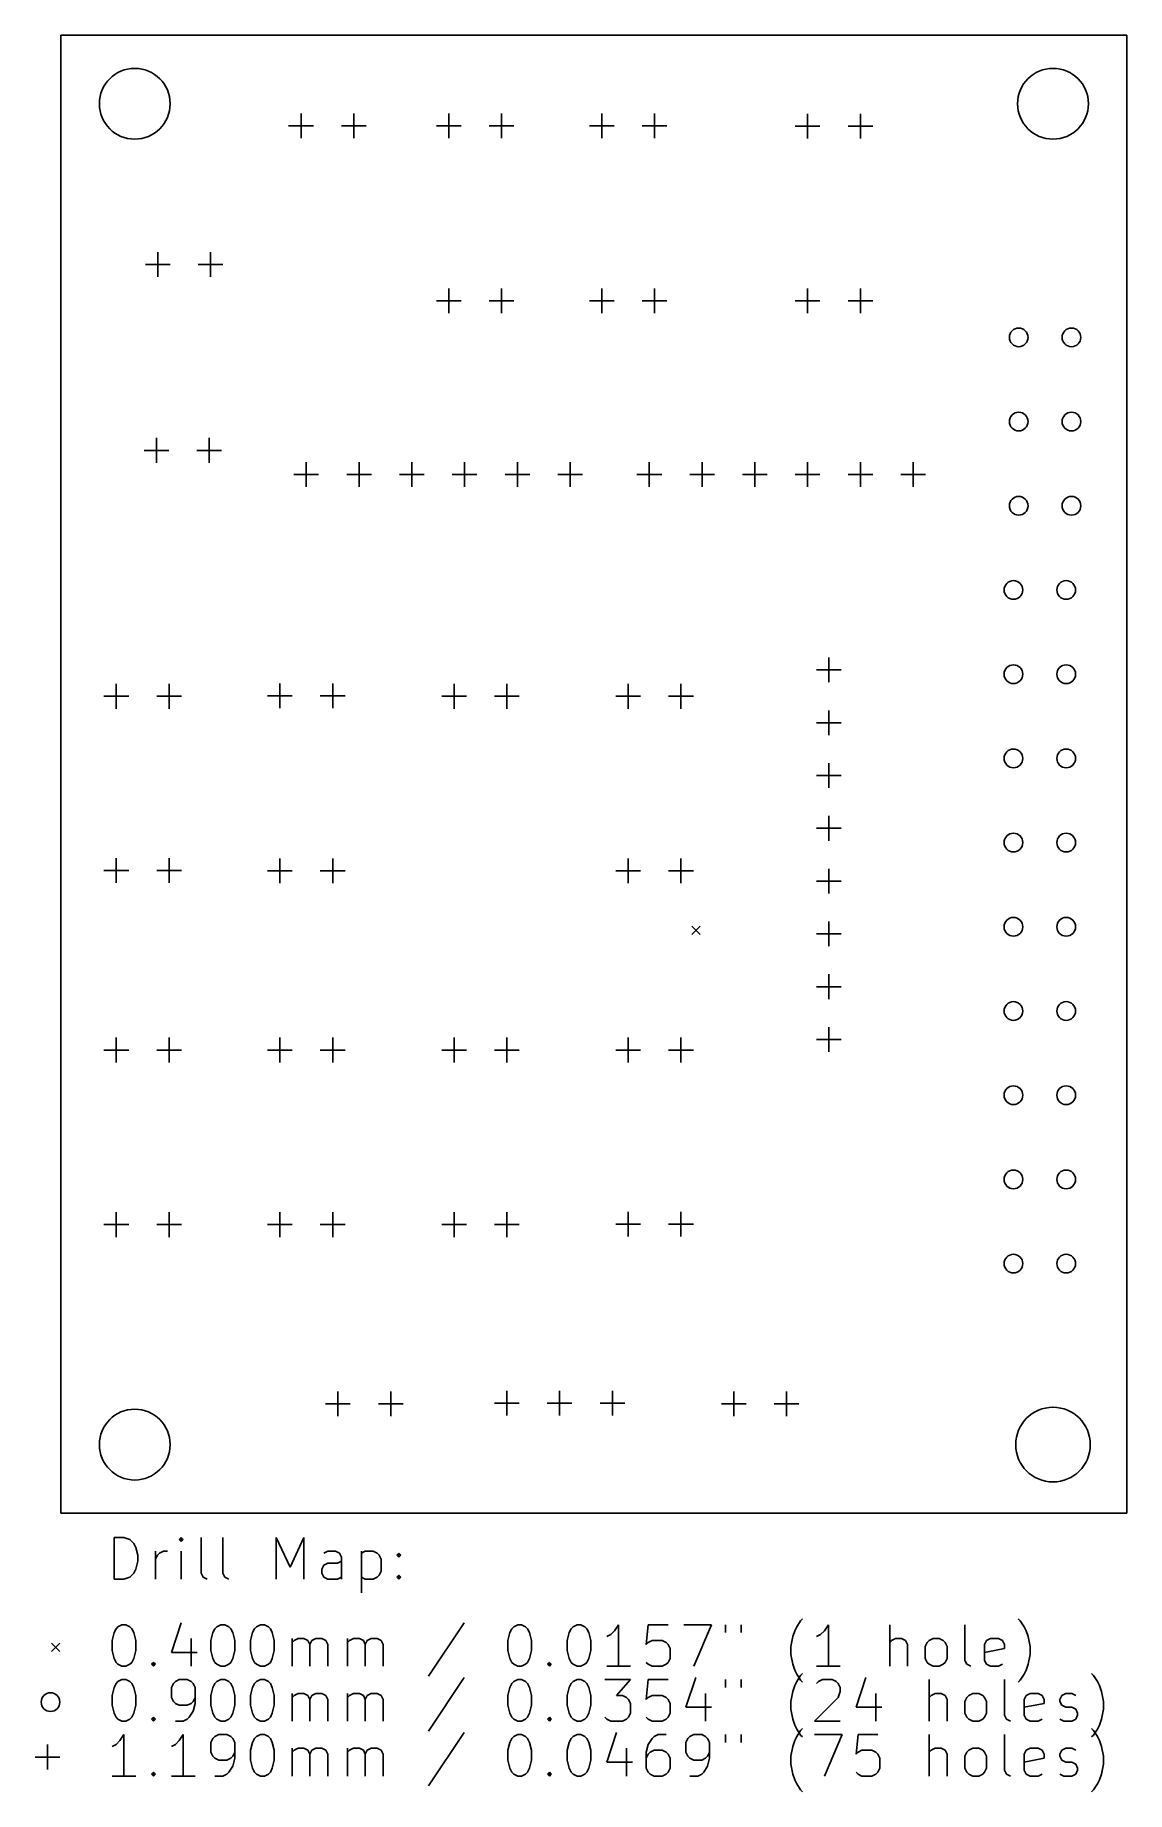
# Model space of a CAD drawing. Extents: x 104.5 to 157.1, y -128.7 to -44.1.
import ezdxf

# ---------------------------------------------------------------- set-up
doc = ezdxf.new("R2010")
doc.units = 0
doc.layers.add('BLACK', color=7, linetype='CONTINUOUS')

msp = doc.modelspace()

# ---------------------------------------------------------------- linework, layer by layer
at = {"layer": 'BLACK', "linetype": 'CONTINUOUS'}
for p, q in [((105.79, -44.132), (157.098, -44.132)), ((105.79, -115.252), (105.79, -44.132)), ((157.098, -44.132), (157.098, -115.252)), ((117.348, -47.899), (117.348, -49.089)), ((119.888, -47.899), (119.888, -49.089)), ((124.46, -47.899), (124.46, -49.089)), ((127, -47.899), (127, -49.089)), ((131.826, -47.899), (131.826, -49.089)), ((134.366, -47.899), (134.366, -49.089)), ((141.732, -47.919), (141.732, -49.109)), ((144.272, -47.919), (144.272, -49.109)), ((116.753, -48.494), (117.943, -48.494)), ((119.293, -48.494), (120.483, -48.494)), ((123.865, -48.494), (125.055, -48.494)), ((126.405, -48.494), (127.595, -48.494)), ((131.231, -48.494), (132.421, -48.494)), ((133.771, -48.494), (134.961, -48.494)), ((141.137, -48.514), (142.327, -48.514)), ((143.677, -48.514), (144.867, -48.514)), ((110.45, -54.575), (110.45, -55.765)), ((112.99, -54.575), (112.99, -55.765)), ((109.855, -55.17), (111.045, -55.17)), ((112.395, -55.17), (113.585, -55.17)), ((124.46, -56.321), (124.46, -57.511)), ((127, -56.321), (127, -57.511)), ((131.826, -56.321), (131.826, -57.511)), ((134.366, -56.321), (134.366, -57.511)), ((141.732, -56.321), (141.732, -57.511)), ((144.272, -56.321), (144.272, -57.511)), ((123.865, -56.916), (125.055, -56.916)), ((126.405, -56.916), (127.595, -56.916)), ((131.231, -56.916), (132.421, -56.916)), ((133.771, -56.916), (134.961, -56.916)), ((141.137, -56.916), (142.327, -56.916)), ((143.677, -56.916), (144.867, -56.916)), ((109.795, -64.11), (110.985, -64.11)), ((110.39, -63.515), (110.39, -64.705)), ((112.335, -64.11), (113.525, -64.11)), ((112.93, -63.515), (112.93, -64.705)), ((117.602, -64.683), (117.602, -65.873)), ((120.142, -64.683), (120.142, -65.873)), ((122.682, -64.683), (122.682, -65.873)), ((125.222, -64.683), (125.222, -65.873)), ((127.762, -64.683), (127.762, -65.873)), ((130.302, -64.683), (130.302, -65.873)), ((134.112, -64.683), (134.112, -65.873)), ((136.652, -64.683), (136.652, -65.873)), ((139.192, -64.683), (139.192, -65.873)), ((141.732, -64.683), (141.732, -65.873)), ((144.272, -64.683), (144.272, -65.873)), ((146.812, -64.683), (146.812, -65.873)), ((117.007, -65.278), (118.197, -65.278)), ((119.547, -65.278), (120.737, -65.278)), ((122.087, -65.278), (123.277, -65.278)), ((124.627, -65.278), (125.817, -65.278)), ((127.167, -65.278), (128.357, -65.278)), ((129.707, -65.278), (130.897, -65.278)), ((133.517, -65.278), (134.707, -65.278)), ((136.057, -65.278), (137.247, -65.278)), ((138.597, -65.278), (139.787, -65.278)), ((141.137, -65.278), (142.327, -65.278)), ((143.677, -65.278), (144.867, -65.278)), ((146.217, -65.278), (147.407, -65.278)), ((142.748, -74.081), (142.748, -75.271)), ((142.153, -74.676), (143.343, -74.676)), ((107.863, -75.946), (109.053, -75.946)), ((108.458, -75.351), (108.458, -76.541)), ((110.403, -75.946), (111.593, -75.946)), ((110.998, -75.351), (110.998, -76.541)), ((115.737, -75.926), (116.927, -75.926)), ((116.332, -75.331), (116.332, -76.521)), ((118.277, -75.926), (119.467, -75.926)), ((118.872, -75.331), (118.872, -76.521)), ((124.119, -75.946), (125.309, -75.946)), ((124.714, -75.351), (124.714, -76.541)), ((126.659, -75.946), (127.849, -75.946)), ((127.254, -75.351), (127.254, -76.541)), ((132.501, -75.946), (133.691, -75.946)), ((133.096, -75.351), (133.096, -76.541)), ((135.041, -75.946), (136.231, -75.946)), ((135.636, -75.351), (135.636, -76.541)), ((142.748, -76.621), (142.748, -77.811)), ((142.153, -77.216), (143.343, -77.216)), ((142.748, -79.161), (142.748, -80.351)), ((142.153, -79.756), (143.343, -79.756)), ((142.748, -81.701), (142.748, -82.891)), ((142.153, -82.296), (143.343, -82.296)), ((107.863, -84.328), (109.053, -84.328)), ((108.458, -83.733), (108.458, -84.923)), ((110.403, -84.328), (111.593, -84.328)), ((110.998, -83.733), (110.998, -84.923)), ((115.737, -84.348), (116.927, -84.348)), ((116.332, -83.753), (116.332, -84.943)), ((118.277, -84.348), (119.467, -84.348)), ((118.872, -83.753), (118.872, -84.943)), ((132.501, -84.348), (133.691, -84.348)), ((133.096, -83.753), (133.096, -84.943)), ((135.041, -84.348), (136.231, -84.348)), ((135.636, -83.753), (135.636, -84.943)), ((142.748, -84.241), (142.748, -85.431)), ((142.153, -84.836), (143.343, -84.836)), ((136.1518, -87.0007), (136.5518, -87.4007)), ((136.5518, -87.0007), (136.1518, -87.4007)), ((142.748, -86.781), (142.748, -87.971)), ((142.153, -87.376), (143.343, -87.376)), ((142.748, -89.321), (142.748, -90.511)), ((142.153, -89.916), (143.343, -89.916)), ((142.748, -91.861), (142.748, -93.051)), ((107.863, -92.964), (109.053, -92.964)), ((108.458, -92.369), (108.458, -93.559)), ((110.403, -92.964), (111.593, -92.964)), ((110.998, -92.369), (110.998, -93.559)), ((115.737, -92.964), (116.927, -92.964)), ((116.332, -92.369), (116.332, -93.559)), ((118.277, -92.964), (119.467, -92.964)), ((118.872, -92.369), (118.872, -93.559)), ((124.119, -92.964), (125.309, -92.964)), ((124.714, -92.369), (124.714, -93.559)), ((126.659, -92.964), (127.849, -92.964)), ((127.254, -92.369), (127.254, -93.559)), ((132.501, -92.964), (133.691, -92.964)), ((133.096, -92.369), (133.096, -93.559)), ((135.041, -92.964), (136.231, -92.964)), ((135.636, -92.369), (135.636, -93.559)), ((142.153, -92.456), (143.343, -92.456)), ((107.863, -101.366), (109.053, -101.366)), ((108.458, -100.771), (108.458, -101.961)), ((110.403, -101.366), (111.593, -101.366)), ((110.998, -100.771), (110.998, -101.961)), ((115.737, -101.366), (116.927, -101.366)), ((116.332, -100.771), (116.332, -101.961)), ((118.277, -101.366), (119.467, -101.366)), ((118.872, -100.771), (118.872, -101.961)), ((124.119, -101.366), (125.309, -101.366)), ((124.714, -100.771), (124.714, -101.961)), ((126.659, -101.366), (127.849, -101.366)), ((127.254, -100.771), (127.254, -101.961)), ((132.501, -101.346), (133.691, -101.346)), ((133.096, -100.751), (133.096, -101.941)), ((135.041, -101.346), (136.231, -101.346)), ((135.636, -100.751), (135.636, -101.941)), ((119.126, -109.387), (119.126, -110.577)), ((121.666, -109.387), (121.666, -110.577)), ((127.254, -109.367), (127.254, -110.557)), ((129.794, -109.367), (129.794, -110.557)), ((132.334, -109.367), (132.334, -110.557)), ((138.176, -109.387), (138.176, -110.577)), ((140.716, -109.387), (140.716, -110.577)), ((118.531, -109.982), (119.721, -109.982)), ((121.071, -109.982), (122.261, -109.982)), ((126.659, -109.962), (127.849, -109.962)), ((129.199, -109.962), (130.389, -109.962)), ((131.739, -109.962), (132.929, -109.962)), ((137.581, -109.982), (138.771, -109.982)), ((140.121, -109.982), (141.311, -109.982)), ((157.098, -115.252), (105.79, -115.252)), ((108.347768, -118.416838), (108.347768, -116.416838)), ((108.347768, -116.416838), (108.823958, -116.416838)), ((108.823958, -116.416838), (109.109673, -116.512076)), ((109.109673, -116.512076), (109.300149, -116.702552)), ((111.585863, -116.416838), (111.490625, -116.512076)), ((111.490625, -116.512076), (111.585863, -116.607314)), ((111.681101, -116.512076), (111.585863, -116.416838)), ((111.585863, -116.416838), (111.585863, -116.607314)), ((111.585863, -116.607314), (111.681101, -116.512076)), ((112.538244, -118.131123), (112.538244, -116.416838)), ((113.585863, -118.131123), (113.585863, -116.416838)), ((116.157292, -118.416838), (116.157292, -116.416838)), ((116.157292, -116.416838), (116.823959, -117.845409)), ((116.823959, -117.845409), (117.490625, -116.416838)), ((117.490625, -116.416838), (117.490625, -118.416838)), ((109.300149, -116.702552), (109.395387, -116.893028)), ((109.395387, -116.893028), (109.490625, -117.27398)), ((109.490625, -117.27398), (109.490625, -117.559695)), ((110.347768, -118.416838), (110.347768, -117.083504)), ((110.347768, -117.464457), (110.443006, -117.27398)), ((110.443006, -117.27398), (110.538244, -117.178742)), ((110.538244, -117.178742), (110.72872, -117.083504)), ((110.72872, -117.083504), (110.919197, -117.083504)), ((111.585863, -118.416838), (111.585863, -117.083504)), ((118.633482, -117.083504), (118.443006, -117.178742)), ((119.014435, -117.083504), (118.633482, -117.083504)), ((119.204911, -117.178742), (119.014435, -117.083504)), ((119.300149, -117.369219), (119.204911, -117.178742)), ((119.300149, -118.416838), (119.300149, -117.369219)), ((120.25253, -117.083504), (120.25253, -119.083504)), ((120.25253, -117.178742), (120.443006, -117.083504)), ((120.443006, -117.083504), (120.823959, -117.083504)), ((120.823959, -117.083504), (121.014435, -117.178742)), ((121.014435, -117.178742), (121.109673, -117.27398)), ((121.109673, -117.27398), (121.204911, -117.464457)), ((121.204911, -117.464457), (121.204911, -118.035885)), ((121.966816, -117.27398), (122.062054, -117.178742)), ((122.062054, -117.369219), (121.966816, -117.27398)), ((122.062054, -117.178742), (122.157292, -117.27398)), ((122.062054, -117.178742), (122.062054, -117.369219)), ((122.157292, -117.27398), (122.062054, -117.369219)), ((109.109673, -118.3216), (108.823958, -118.416838)), ((109.300149, -118.131123), (109.109673, -118.3216)), ((109.395387, -117.940647), (109.300149, -118.131123)), ((109.490625, -117.559695), (109.395387, -117.940647)), ((112.633482, -118.3216), (112.538244, -118.131123)), ((112.823958, -118.416838), (112.633482, -118.3216)), ((113.681101, -118.3216), (113.585863, -118.131123)), ((113.871577, -118.416838), (113.681101, -118.3216)), ((118.347768, -117.940647), (118.443006, -117.750171)), ((118.347768, -118.131123), (118.347768, -117.940647)), ((118.443006, -118.3216), (118.347768, -118.131123)), ((118.443006, -117.750171), (118.633482, -117.654933)), ((118.633482, -118.416838), (118.443006, -118.3216)), ((118.633482, -117.654933), (119.109673, -117.654933)), ((119.109673, -117.654933), (119.300149, -117.559695)), ((119.300149, -118.3216), (119.109673, -118.416838)), ((120.443006, -118.416838), (120.25253, -118.3216)), ((121.014435, -118.3216), (120.823959, -118.416838)), ((121.109673, -118.226361), (121.014435, -118.3216)), ((121.204911, -118.035885), (121.109673, -118.226361)), ((121.966816, -118.3216), (122.062054, -118.226361)), ((122.062054, -118.416838), (121.966816, -118.3216)), ((122.062054, -118.226361), (122.157292, -118.3216)), ((122.062054, -118.226361), (122.062054, -118.416838)), ((122.157292, -118.3216), (122.062054, -118.416838)), ((108.823958, -118.416838), (108.347768, -118.416838)), ((119.109673, -118.416838), (118.633482, -118.416838)), ((120.823959, -118.416838), (120.443006, -118.416838)), ((108.347768, -120.99779), (108.443006, -120.807314)), ((108.443006, -120.807314), (108.538244, -120.712076)), ((108.538244, -120.712076), (108.72872, -120.616838)), ((108.72872, -120.616838), (108.919197, -120.616838)), ((108.919197, -120.616838), (109.109673, -120.712076)), ((109.109673, -120.712076), (109.204911, -120.807314)), ((109.204911, -120.807314), (109.300149, -120.99779)), ((111.585863, -120.5216), (111.109673, -121.950171)), ((113.109673, -120.99779), (113.204911, -120.807314)), ((113.204911, -120.807314), (113.300149, -120.712076)), ((113.300149, -120.712076), (113.490625, -120.616838)), ((113.490625, -120.616838), (113.681102, -120.616838)), ((113.681102, -120.616838), (113.871578, -120.712076)), ((113.871578, -120.712076), (113.966816, -120.807314)), ((113.966816, -120.807314), (114.062054, -120.99779)), ((115.014435, -120.99779), (115.109673, -120.807314)), ((115.109673, -120.807314), (115.204911, -120.712076)), ((115.204911, -120.712076), (115.395387, -120.616838)), ((115.395387, -120.616838), (115.585864, -120.616838)), ((115.585864, -120.616838), (115.77634, -120.712076)), ((115.77634, -120.712076), (115.871578, -120.807314)), ((115.871578, -120.807314), (115.966816, -120.99779)), ((125.204912, -120.5216), (123.490627, -123.093028)), ((127.395389, -120.99779), (127.490627, -120.807314)), ((127.490627, -120.807314), (127.585865, -120.712076)), ((127.585865, -120.712076), (127.776341, -120.616838)), ((127.776341, -120.616838), (127.966818, -120.616838)), ((127.966818, -120.616838), (128.157294, -120.712076)), ((128.157294, -120.712076), (128.252532, -120.807314)), ((128.252532, -120.807314), (128.34777, -120.99779)), ((130.252532, -120.99779), (130.34777, -120.807314)), ((130.34777, -120.807314), (130.443008, -120.712076)), ((130.443008, -120.712076), (130.633484, -120.616838)), ((130.633484, -120.616838), (130.823961, -120.616838)), ((130.823961, -120.616838), (131.014437, -120.712076)), ((131.014437, -120.712076), (131.109675, -120.807314)), ((131.109675, -120.807314), (131.204913, -120.99779)), ((132.633484, -120.616838), (132.443008, -120.902552)), ((132.633484, -122.616838), (132.633484, -120.616838)), ((134.062056, -120.616838), (133.966818, -121.569219)), ((135.014437, -120.616838), (134.062056, -120.616838)), ((135.776342, -120.616838), (137.109675, -120.616838)), ((137.109675, -120.616838), (136.252532, -122.616838)), ((137.776342, -120.616838), (137.776342, -120.99779)), ((138.538247, -120.616838), (138.538247, -120.99779)), ((141.109676, -120.902552), (141.204914, -120.712076)), ((141.204914, -120.712076), (141.39539, -120.426361)), ((141.39539, -120.426361), (141.490629, -120.331123)), ((142.728723, -120.616838), (142.538247, -120.902552)), ((142.728723, -122.616838), (142.728723, -120.616838)), ((145.681105, -122.616838), (145.681105, -120.616838)), ((149.300153, -122.331123), (149.300153, -120.616838)), ((151.96682, -120.426361), (151.871582, -120.331123)), ((152.157296, -120.712076), (151.96682, -120.426361)), ((152.252534, -120.902552), (152.157296, -120.712076)), ((105.34, -121.502), (105.74, -121.902)), ((105.74, -121.502), (105.34, -121.902)), ((108.25253, -121.378742), (108.347768, -120.99779)), ((108.25253, -121.854933), (108.25253, -121.378742)), ((109.300149, -120.99779), (109.395387, -121.378742)), ((109.395387, -121.378742), (109.395387, -121.854933)), ((112.062054, -121.283504), (112.062054, -122.616838)), ((113.014435, -121.378742), (113.109673, -120.99779)), ((113.014435, -121.854933), (113.014435, -121.378742)), ((114.062054, -120.99779), (114.157292, -121.378742)), ((114.157292, -121.378742), (114.157292, -121.854933)), ((114.919197, -121.378742), (115.014435, -120.99779)), ((114.919197, -121.854933), (114.919197, -121.378742)), ((115.966816, -120.99779), (116.062054, -121.378742)), ((116.062054, -121.378742), (116.062054, -121.854933)), ((116.919197, -122.616838), (116.919197, -121.283504)), ((116.919197, -121.47398), (117.014435, -121.378742)), ((117.014435, -121.378742), (117.204911, -121.283504)), ((117.204911, -121.283504), (117.490626, -121.283504)), ((117.490626, -121.283504), (117.681102, -121.378742)), ((117.681102, -121.378742), (117.77634, -121.569219)), ((117.77634, -121.569219), (117.871578, -121.378742)), ((117.77634, -121.569219), (117.77634, -122.616838)), ((117.871578, -121.378742), (118.062054, -121.283504)), ((118.062054, -121.283504), (118.347768, -121.283504)), ((118.347768, -121.283504), (118.538245, -121.378742)), ((118.538245, -121.378742), (118.633483, -121.569219)), ((118.633483, -121.569219), (118.633483, -122.616838)), ((119.585864, -122.616838), (119.585864, -121.283504)), ((119.585864, -121.47398), (119.681102, -121.378742)), ((119.681102, -121.378742), (119.871578, -121.283504)), ((119.871578, -121.283504), (120.157293, -121.283504)), ((120.157293, -121.283504), (120.347769, -121.378742)), ((120.347769, -121.378742), (120.443007, -121.569219)), ((120.443007, -121.569219), (120.538245, -121.378742)), ((120.443007, -121.569219), (120.443007, -122.616838)), ((120.538245, -121.378742), (120.728721, -121.283504)), ((120.728721, -121.283504), (121.014435, -121.283504)), ((121.014435, -121.283504), (121.204912, -121.378742)), ((121.204912, -121.378742), (121.30015, -121.569219)), ((121.30015, -121.569219), (121.30015, -122.616838)), ((127.300151, -121.378742), (127.395389, -120.99779)), ((127.300151, -121.854933), (127.300151, -121.378742)), ((128.34777, -120.99779), (128.443008, -121.378742)), ((128.443008, -121.378742), (128.443008, -121.854933)), ((130.157294, -121.378742), (130.252532, -120.99779)), ((130.157294, -121.854933), (130.157294, -121.378742)), ((131.204913, -120.99779), (131.300151, -121.378742)), ((131.300151, -121.378742), (131.300151, -121.854933)), ((132.252532, -121.093028), (132.062056, -121.188266)), ((132.443008, -120.902552), (132.252532, -121.093028)), ((133.966818, -121.569219), (134.062056, -121.47398)), ((134.062056, -121.47398), (134.252532, -121.378742)), ((134.252532, -121.378742), (134.728723, -121.378742)), ((134.728723, -121.378742), (134.919199, -121.47398)), ((134.919199, -121.47398), (135.014437, -121.569219)), ((135.014437, -121.569219), (135.109675, -121.759695)), ((140.9192, -121.664457), (141.014438, -121.188266)), ((140.9192, -122.045409), (140.9192, -121.664457)), ((141.014438, -121.188266), (141.109676, -120.902552)), ((142.347771, -121.093028), (142.157295, -121.188266)), ((142.538247, -120.902552), (142.347771, -121.093028)), ((145.776343, -121.378742), (145.681105, -121.47398)), ((145.966819, -121.283504), (145.776343, -121.378742)), ((146.252534, -121.283504), (145.966819, -121.283504)), ((146.44301, -121.378742), (146.252534, -121.283504)), ((146.538248, -121.569219), (146.44301, -121.378742)), ((146.538248, -122.616838), (146.538248, -121.569219)), ((147.395391, -121.664457), (147.490629, -121.47398)), ((147.395391, -122.235885), (147.395391, -121.664457)), ((147.490629, -121.47398), (147.585867, -121.378742)), ((147.585867, -121.378742), (147.776343, -121.283504)), ((147.776343, -121.283504), (148.062058, -121.283504)), ((148.062058, -121.283504), (148.252534, -121.378742)), ((148.252534, -121.378742), (148.347772, -121.47398)), ((148.347772, -121.47398), (148.44301, -121.664457)), ((148.44301, -121.664457), (148.44301, -122.235885)), ((150.252534, -121.569219), (150.347772, -121.378742)), ((150.252534, -122.331123), (150.252534, -121.569219)), ((150.347772, -121.378742), (150.538248, -121.283504)), ((150.538248, -121.283504), (150.919201, -121.283504)), ((150.919201, -121.283504), (151.109677, -121.378742)), ((151.109677, -121.378742), (151.204915, -121.569219)), ((151.204915, -121.569219), (151.204915, -121.759695)), ((152.347772, -121.188266), (152.252534, -120.902552)), ((152.44301, -121.664457), (152.347772, -121.188266)), ((152.44301, -122.045409), (152.44301, -121.664457)), ((108.347768, -122.235885), (108.25253, -121.854933)), ((108.443006, -122.426361), (108.347768, -122.235885)), ((108.538244, -122.5216), (108.443006, -122.426361)), ((108.72872, -122.616838), (108.538244, -122.5216)), ((109.109673, -122.5216), (108.919197, -122.616838)), ((109.204911, -122.426361), (109.109673, -122.5216)), ((109.300149, -122.235885), (109.204911, -122.426361)), ((109.395387, -121.854933), (109.300149, -122.235885)), ((110.157292, -122.5216), (110.25253, -122.426361)), ((110.25253, -122.616838), (110.157292, -122.5216)), ((110.25253, -122.426361), (110.347768, -122.5216)), ((110.25253, -122.426361), (110.25253, -122.616838)), ((110.347768, -122.5216), (110.25253, -122.616838)), ((111.109673, -121.950171), (112.347768, -121.950171)), ((113.109673, -122.235885), (113.014435, -121.854933)), ((113.204911, -122.426361), (113.109673, -122.235885)), ((113.300149, -122.5216), (113.204911, -122.426361)), ((113.490625, -122.616838), (113.300149, -122.5216)), ((113.871578, -122.5216), (113.681102, -122.616838)), ((113.966816, -122.426361), (113.871578, -122.5216)), ((114.062054, -122.235885), (113.966816, -122.426361)), ((114.157292, -121.854933), (114.062054, -122.235885)), ((115.014435, -122.235885), (114.919197, -121.854933)), ((115.109673, -122.426361), (115.014435, -122.235885)), ((115.204911, -122.5216), (115.109673, -122.426361)), ((115.395387, -122.616838), (115.204911, -122.5216)), ((115.77634, -122.5216), (115.585864, -122.616838)), ((115.871578, -122.426361), (115.77634, -122.5216)), ((115.966816, -122.235885), (115.871578, -122.426361)), ((116.062054, -121.854933), (115.966816, -122.235885)), ((127.395389, -122.235885), (127.300151, -121.854933)), ((127.490627, -122.426361), (127.395389, -122.235885)), ((127.585865, -122.5216), (127.490627, -122.426361)), ((127.776341, -122.616838), (127.585865, -122.5216)), ((128.157294, -122.5216), (127.966818, -122.616838)), ((128.252532, -122.426361), (128.157294, -122.5216)), ((128.34777, -122.235885), (128.252532, -122.426361)), ((128.443008, -121.854933), (128.34777, -122.235885)), ((129.204913, -122.5216), (129.300151, -122.426361)), ((129.300151, -122.616838), (129.204913, -122.5216)), ((129.300151, -122.426361), (129.395389, -122.5216)), ((129.300151, -122.426361), (129.300151, -122.616838)), ((129.395389, -122.5216), (129.300151, -122.616838)), ((130.252532, -122.235885), (130.157294, -121.854933)), ((130.34777, -122.426361), (130.252532, -122.235885)), ((130.443008, -122.5216), (130.34777, -122.426361)), ((130.633484, -122.616838), (130.443008, -122.5216)), ((131.014437, -122.5216), (130.823961, -122.616838)), ((131.109675, -122.426361), (131.014437, -122.5216)), ((131.204913, -122.235885), (131.109675, -122.426361)), ((131.300151, -121.854933), (131.204913, -122.235885)), ((134.062056, -122.5216), (133.966818, -122.426361)), ((134.252532, -122.616838), (134.062056, -122.5216)), ((134.919199, -122.5216), (134.728723, -122.616838)), ((135.014437, -122.426361), (134.919199, -122.5216)), ((135.109675, -122.235885), (135.014437, -122.426361)), ((135.109675, -121.759695), (135.109675, -122.235885)), ((141.014438, -122.5216), (140.9192, -122.045409)), ((141.109676, -122.807314), (141.014438, -122.5216)), ((147.490629, -122.426361), (147.395391, -122.235885)), ((147.585867, -122.5216), (147.490629, -122.426361)), ((147.776343, -122.616838), (147.585867, -122.5216)), ((148.252534, -122.5216), (148.062058, -122.616838)), ((148.347772, -122.426361), (148.252534, -122.5216)), ((148.44301, -122.235885), (148.347772, -122.426361)), ((149.395391, -122.5216), (149.300153, -122.331123)), ((149.585867, -122.616838), (149.395391, -122.5216)), ((151.204915, -121.759695), (150.252534, -121.950171)), ((150.347772, -122.5216), (150.252534, -122.331123)), ((150.538248, -122.616838), (150.347772, -122.5216)), ((151.109677, -122.5216), (150.919201, -122.616838)), ((152.252534, -122.807314), (152.347772, -122.5216)), ((152.347772, -122.5216), (152.44301, -122.045409)), ((108.443006, -123.447314), (108.538244, -123.352076)), ((108.538244, -123.352076), (108.72872, -123.256838)), ((108.919197, -122.616838), (108.72872, -122.616838)), ((108.72872, -123.256838), (108.919197, -123.256838)), ((108.919197, -123.256838), (109.109673, -123.352076)), ((109.109673, -123.352076), (109.204911, -123.447314)), ((111.300149, -123.352076), (111.204911, -123.447314)), ((111.490625, -123.256838), (111.300149, -123.352076)), ((111.871578, -123.256838), (111.490625, -123.256838)), ((112.062054, -123.352076), (111.871578, -123.256838)), ((112.157292, -123.447314), (112.062054, -123.352076)), ((113.204911, -123.447314), (113.300149, -123.352076)), ((113.300149, -123.352076), (113.490625, -123.256838)), ((113.681102, -122.616838), (113.490625, -122.616838)), ((113.490625, -123.256838), (113.681102, -123.256838)), ((113.681102, -123.256838), (113.871578, -123.352076)), ((113.871578, -123.352076), (113.966816, -123.447314)), ((115.109673, -123.447314), (115.204911, -123.352076)), ((115.204911, -123.352076), (115.395387, -123.256838)), ((115.585864, -122.616838), (115.395387, -122.616838)), ((115.395387, -123.256838), (115.585864, -123.256838)), ((115.585864, -123.256838), (115.77634, -123.352076)), ((115.77634, -123.352076), (115.871578, -123.447314)), ((125.204912, -123.1616), (123.490627, -125.733028)), ((127.490627, -123.447314), (127.585865, -123.352076)), ((127.585865, -123.352076), (127.776341, -123.256838)), ((127.966818, -122.616838), (127.776341, -122.616838)), ((127.776341, -123.256838), (127.966818, -123.256838)), ((127.966818, -123.256838), (128.157294, -123.352076)), ((128.157294, -123.352076), (128.252532, -123.447314)), ((130.34777, -123.447314), (130.443008, -123.352076)), ((130.443008, -123.352076), (130.633484, -123.256838)), ((130.823961, -122.616838), (130.633484, -122.616838)), ((130.633484, -123.256838), (130.823961, -123.256838)), ((130.823961, -123.256838), (131.014437, -123.352076)), ((131.014437, -123.352076), (131.109675, -123.447314)), ((131.966818, -123.256838), (133.204913, -123.256838)), ((133.204913, -122.616838), (132.062056, -122.616838)), ((133.204913, -123.256838), (132.538246, -124.018742)), ((134.062056, -123.256838), (133.966818, -124.209219)), ((135.014437, -123.256838), (134.062056, -123.256838)), ((134.728723, -122.616838), (134.252532, -122.616838)), ((136.34777, -123.1616), (135.87158, -124.590171)), ((137.776342, -123.256838), (137.776342, -123.63779)), ((138.538247, -123.256838), (138.538247, -123.63779)), ((141.204914, -122.99779), (141.109676, -122.807314)), ((141.109676, -123.542552), (141.204914, -123.352076)), ((141.39539, -123.283504), (141.204914, -122.99779)), ((141.204914, -123.352076), (141.39539, -123.066361)), ((141.39539, -123.066361), (141.490629, -122.971123)), ((141.490629, -123.378742), (141.39539, -123.283504)), ((143.300152, -122.616838), (142.157295, -122.616838)), ((142.157295, -123.447314), (142.252533, -123.352076)), ((142.252533, -123.352076), (142.443009, -123.256838)), ((142.443009, -123.256838), (142.9192, -123.256838)), ((142.9192, -123.256838), (143.109676, -123.352076)), ((143.109676, -123.352076), (143.204914, -123.447314)), ((144.538247, -123.1616), (144.062057, -124.590171)), ((147.585867, -125.256838), (147.585867, -123.256838)), ((148.062058, -122.616838), (147.776343, -122.616838)), ((150.919201, -122.616838), (150.538248, -122.616838)), ((151.204915, -124.971123), (151.204915, -123.256838)), ((151.871582, -123.378742), (151.96682, -123.283504)), ((151.96682, -123.283504), (152.157296, -122.99779)), ((152.157296, -122.99779), (152.252534, -122.807314)), ((155.49063, -123.066361), (155.395392, -122.971123)), ((155.681106, -123.352076), (155.49063, -123.066361)), ((155.776344, -123.542552), (155.681106, -123.352076)), ((108.25253, -124.018742), (108.347768, -123.63779)), ((108.25253, -124.494933), (108.25253, -124.018742)), ((108.347768, -123.63779), (108.443006, -123.447314)), ((109.204911, -123.447314), (109.300149, -123.63779)), ((109.300149, -123.63779), (109.395387, -124.018742)), ((109.395387, -124.018742), (109.395387, -124.494933)), ((111.204911, -123.447314), (111.109673, -123.63779)), ((111.109673, -123.63779), (111.109673, -124.11398)), ((111.109673, -124.11398), (111.204911, -124.304457)), ((112.25253, -123.63779), (112.157292, -123.447314)), ((112.157292, -124.304457), (112.25253, -124.11398)), ((112.25253, -124.399695), (112.25253, -123.63779)), ((113.014435, -124.018742), (113.109673, -123.63779)), ((113.014435, -124.494933), (113.014435, -124.018742)), ((113.109673, -123.63779), (113.204911, -123.447314)), ((113.966816, -123.447314), (114.062054, -123.63779)), ((114.062054, -123.63779), (114.157292, -124.018742)), ((114.157292, -124.018742), (114.157292, -124.494933)), ((114.919197, -124.018742), (115.014435, -123.63779)), ((114.919197, -124.494933), (114.919197, -124.018742)), ((115.014435, -123.63779), (115.109673, -123.447314)), ((115.871578, -123.447314), (115.966816, -123.63779)), ((115.966816, -123.63779), (116.062054, -124.018742)), ((116.062054, -124.018742), (116.062054, -124.494933)), ((116.919197, -125.256838), (116.919197, -123.923504)), ((116.919197, -124.11398), (117.014435, -124.018742)), ((117.014435, -124.018742), (117.204911, -123.923504)), ((117.204911, -123.923504), (117.490626, -123.923504)), ((117.490626, -123.923504), (117.681102, -124.018742)), ((117.681102, -124.018742), (117.77634, -124.209219)), ((117.77634, -124.209219), (117.871578, -124.018742)), ((117.77634, -124.209219), (117.77634, -125.256838)), ((117.871578, -124.018742), (118.062054, -123.923504)), ((118.062054, -123.923504), (118.347768, -123.923504)), ((118.347768, -123.923504), (118.538245, -124.018742)), ((118.538245, -124.018742), (118.633483, -124.209219)), ((118.633483, -124.209219), (118.633483, -125.256838)), ((119.585864, -125.256838), (119.585864, -123.923504)), ((119.585864, -124.11398), (119.681102, -124.018742)), ((119.681102, -124.018742), (119.871578, -123.923504)), ((119.871578, -123.923504), (120.157293, -123.923504)), ((120.157293, -123.923504), (120.347769, -124.018742)), ((120.347769, -124.018742), (120.443007, -124.209219)), ((120.443007, -124.209219), (120.538245, -124.018742)), ((120.443007, -124.209219), (120.443007, -125.256838)), ((120.538245, -124.018742), (120.728721, -123.923504)), ((120.728721, -123.923504), (121.014435, -123.923504)), ((121.014435, -123.923504), (121.204912, -124.018742)), ((121.204912, -124.018742), (121.30015, -124.209219)), ((121.30015, -124.209219), (121.30015, -125.256838)), ((127.300151, -124.018742), (127.395389, -123.63779)), ((127.300151, -124.494933), (127.300151, -124.018742)), ((127.395389, -123.63779), (127.490627, -123.447314)), ((128.252532, -123.447314), (128.34777, -123.63779)), ((128.34777, -123.63779), (128.443008, -124.018742)), ((128.443008, -124.018742), (128.443008, -124.494933)), ((130.157294, -124.018742), (130.252532, -123.63779)), ((130.157294, -124.494933), (130.157294, -124.018742)), ((130.252532, -123.63779), (130.34777, -123.447314)), ((131.109675, -123.447314), (131.204913, -123.63779)), ((131.204913, -123.63779), (131.300151, -124.018742)), ((131.300151, -124.018742), (131.300151, -124.494933)), ((132.538246, -124.018742), (132.823961, -124.018742)), ((132.823961, -124.018742), (133.014437, -124.11398)), ((133.014437, -124.11398), (133.109675, -124.209219)), ((133.109675, -124.209219), (133.204913, -124.399695)), ((133.966818, -124.209219), (134.062056, -124.11398)), ((134.062056, -124.11398), (134.252532, -124.018742)), ((134.252532, -124.018742), (134.728723, -124.018742)), ((134.728723, -124.018742), (134.919199, -124.11398)), ((134.919199, -124.11398), (135.014437, -124.209219)), ((135.014437, -124.209219), (135.109675, -124.399695)), ((136.823961, -123.923504), (136.823961, -125.256838)), ((140.9192, -124.304457), (141.014438, -123.828266)), ((141.014438, -123.828266), (141.109676, -123.542552)), ((143.204914, -124.11398), (142.062057, -125.256838)), ((143.204914, -123.447314), (143.300152, -123.63779)), ((143.300152, -123.828266), (143.204914, -124.11398)), ((143.300152, -123.63779), (143.300152, -123.828266)), ((145.014438, -123.923504), (145.014438, -125.256838)), ((147.681105, -124.018742), (147.585867, -124.11398)), ((147.871581, -123.923504), (147.681105, -124.018742)), ((148.157296, -123.923504), (147.871581, -123.923504)), ((148.347772, -124.018742), (148.157296, -123.923504)), ((148.44301, -124.209219), (148.347772, -124.018742)), ((148.44301, -125.256838), (148.44301, -124.209219)), ((149.300153, -124.304457), (149.395391, -124.11398)), ((149.395391, -124.11398), (149.490629, -124.018742)), ((149.490629, -124.018742), (149.681105, -123.923504)), ((149.681105, -123.923504), (149.96682, -123.923504)), ((149.96682, -123.923504), (150.157296, -124.018742)), ((150.157296, -124.018742), (150.252534, -124.11398)), ((150.252534, -124.11398), (150.347772, -124.304457)), ((152.157296, -124.209219), (152.252534, -124.018742)), ((152.157296, -124.971123), (152.157296, -124.209219)), ((152.252534, -124.018742), (152.44301, -123.923504)), ((152.44301, -123.923504), (152.823963, -123.923504)), ((152.823963, -123.923504), (153.014439, -124.018742)), ((153.014439, -124.018742), (153.109677, -124.209219)), ((153.109677, -124.209219), (153.109677, -124.399695)), ((153.871582, -124.209219), (153.96682, -124.018742)), ((153.871582, -124.304457), (153.871582, -124.209219)), ((153.96682, -124.018742), (154.157296, -123.923504)), ((154.157296, -123.923504), (154.44301, -123.923504)), ((154.44301, -123.923504), (154.633487, -124.018742)), ((155.871582, -123.828266), (155.776344, -123.542552)), ((155.96682, -124.304457), (155.871582, -123.828266)), ((108.347768, -124.875885), (108.25253, -124.494933)), ((108.443006, -125.066361), (108.347768, -124.875885)), ((108.538244, -125.1616), (108.443006, -125.066361)), ((109.204911, -125.066361), (109.109673, -125.1616)), ((109.300149, -124.875885), (109.204911, -125.066361)), ((109.395387, -124.494933), (109.300149, -124.875885)), ((110.157292, -125.1616), (110.25253, -125.066361)), ((110.25253, -125.066361), (110.347768, -125.1616)), ((110.25253, -125.066361), (110.25253, -125.256838)), ((111.204911, -124.304457), (111.300149, -124.399695)), ((111.300149, -124.399695), (111.490625, -124.494933)), ((111.490625, -124.494933), (111.871578, -124.494933)), ((111.871578, -124.494933), (112.062054, -124.399695)), ((111.871578, -125.1616), (111.966816, -125.066361)), ((111.966816, -125.066361), (112.157292, -124.780647)), ((112.062054, -124.399695), (112.157292, -124.304457)), ((112.157292, -124.780647), (112.25253, -124.399695)), ((113.109673, -124.875885), (113.014435, -124.494933)), ((113.204911, -125.066361), (113.109673, -124.875885)), ((113.300149, -125.1616), (113.204911, -125.066361)), ((113.966816, -125.066361), (113.871578, -125.1616)), ((114.062054, -124.875885), (113.966816, -125.066361)), ((114.157292, -124.494933), (114.062054, -124.875885)), ((115.014435, -124.875885), (114.919197, -124.494933)), ((115.109673, -125.066361), (115.014435, -124.875885)), ((115.204911, -125.1616), (115.109673, -125.066361)), ((115.871578, -125.066361), (115.77634, -125.1616)), ((115.966816, -124.875885), (115.871578, -125.066361)), ((116.062054, -124.494933), (115.966816, -124.875885)), ((127.395389, -124.875885), (127.300151, -124.494933)), ((127.490627, -125.066361), (127.395389, -124.875885)), ((127.585865, -125.1616), (127.490627, -125.066361)), ((128.252532, -125.066361), (128.157294, -125.1616)), ((128.34777, -124.875885), (128.252532, -125.066361)), ((128.443008, -124.494933), (128.34777, -124.875885)), ((129.204913, -125.1616), (129.300151, -125.066361)), ((129.300151, -125.066361), (129.395389, -125.1616)), ((129.300151, -125.066361), (129.300151, -125.256838)), ((130.252532, -124.875885), (130.157294, -124.494933)), ((130.34777, -125.066361), (130.252532, -124.875885)), ((130.443008, -125.1616), (130.34777, -125.066361)), ((131.109675, -125.066361), (131.014437, -125.1616)), ((131.204913, -124.875885), (131.109675, -125.066361)), ((131.300151, -124.494933), (131.204913, -124.875885)), ((132.062056, -125.1616), (131.966818, -125.066361)), ((133.109675, -125.066361), (133.014437, -125.1616)), ((133.204913, -124.875885), (133.109675, -125.066361)), ((133.204913, -124.399695), (133.204913, -124.875885)), ((134.062056, -125.1616), (133.966818, -125.066361)), ((135.014437, -125.066361), (134.919199, -125.1616)), ((135.109675, -124.875885), (135.014437, -125.066361)), ((135.109675, -124.399695), (135.109675, -124.875885)), ((135.87158, -124.590171), (137.109675, -124.590171)), ((140.9192, -124.685409), (140.9192, -124.304457)), ((141.014438, -125.1616), (140.9192, -124.685409)), ((144.062057, -124.590171), (145.300152, -124.590171)), ((149.300153, -124.875885), (149.300153, -124.304457)), ((149.395391, -125.066361), (149.300153, -124.875885)), ((149.490629, -125.1616), (149.395391, -125.066361)), ((150.252534, -125.066361), (150.157296, -125.1616)), ((150.347772, -124.875885), (150.252534, -125.066361)), ((150.347772, -124.304457), (150.347772, -124.875885)), ((151.300153, -125.1616), (151.204915, -124.971123)), ((153.109677, -124.399695), (152.157296, -124.590171)), ((152.252534, -125.1616), (152.157296, -124.971123)), ((153.96682, -124.494933), (153.871582, -124.304457)), ((154.157296, -124.590171), (153.96682, -124.494933)), ((154.44301, -124.590171), (154.157296, -124.590171)), ((154.633487, -124.685409), (154.44301, -124.590171)), ((154.728725, -124.875885), (154.633487, -124.685409)), ((154.633487, -125.1616), (154.728725, -124.971123)), ((154.728725, -124.971123), (154.728725, -124.875885)), ((155.871582, -125.1616), (155.96682, -124.685409)), ((155.96682, -124.685409), (155.96682, -124.304457)), ((108.72872, -125.256838), (108.538244, -125.1616)), ((108.823958, -125.896838), (108.633482, -126.182552)), ((108.919197, -125.256838), (108.72872, -125.256838)), ((108.823958, -127.896838), (108.823958, -125.896838)), ((109.109673, -125.1616), (108.919197, -125.256838)), ((110.25253, -125.256838), (110.157292, -125.1616)), ((110.347768, -125.1616), (110.25253, -125.256838)), ((111.300149, -125.256838), (111.681101, -125.256838)), ((111.681101, -125.896838), (111.490625, -126.182552)), ((111.681101, -125.256838), (111.871578, -125.1616)), ((111.681101, -127.896838), (111.681101, -125.896838)), ((113.395387, -125.896838), (113.204911, -125.992076)), ((113.490625, -125.256838), (113.300149, -125.1616)), ((113.77634, -125.896838), (113.395387, -125.896838)), ((113.681102, -125.256838), (113.490625, -125.256838)), ((113.871578, -125.1616), (113.681102, -125.256838)), ((113.966816, -125.992076), (113.77634, -125.896838)), ((115.395387, -125.256838), (115.204911, -125.1616)), ((115.204911, -125.992076), (115.395387, -125.896838)), ((115.585864, -125.256838), (115.395387, -125.256838)), ((115.395387, -125.896838), (115.585864, -125.896838)), ((115.77634, -125.1616), (115.585864, -125.256838)), ((115.585864, -125.896838), (115.77634, -125.992076)), ((125.204912, -125.8016), (123.490627, -128.373028)), ((127.776341, -125.256838), (127.585865, -125.1616)), ((127.585865, -125.992076), (127.776341, -125.896838)), ((127.966818, -125.256838), (127.776341, -125.256838)), ((127.776341, -125.896838), (127.966818, -125.896838)), ((128.157294, -125.1616), (127.966818, -125.256838)), ((127.966818, -125.896838), (128.157294, -125.992076)), ((129.300151, -125.256838), (129.204913, -125.1616)), ((129.395389, -125.1616), (129.300151, -125.256838)), ((130.633484, -125.256838), (130.443008, -125.1616)), ((130.443008, -125.992076), (130.633484, -125.896838)), ((130.823961, -125.256838), (130.633484, -125.256838)), ((130.633484, -125.896838), (130.823961, -125.896838)), ((131.014437, -125.1616), (130.823961, -125.256838)), ((130.823961, -125.896838), (131.014437, -125.992076)), ((132.252532, -125.256838), (132.062056, -125.1616)), ((132.538246, -125.8016), (132.062056, -127.230171)), ((132.823961, -125.256838), (132.252532, -125.256838)), ((133.014437, -125.1616), (132.823961, -125.256838)), ((134.252532, -125.256838), (134.062056, -125.1616)), ((134.728723, -125.256838), (134.252532, -125.256838)), ((134.538246, -125.896838), (134.34777, -125.992076)), ((134.919199, -125.896838), (134.538246, -125.896838)), ((134.919199, -125.1616), (134.728723, -125.256838)), ((136.252532, -125.896838), (136.062056, -125.992076)), ((136.633485, -125.896838), (136.252532, -125.896838)), ((136.823961, -125.992076), (136.633485, -125.896838)), ((137.776342, -125.896838), (137.776342, -126.27779)), ((138.538247, -125.896838), (138.538247, -126.27779)), ((141.109676, -125.447314), (141.014438, -125.1616)), ((141.204914, -125.63779), (141.109676, -125.447314)), ((141.39539, -125.923504), (141.204914, -125.63779)), ((141.204914, -125.992076), (141.39539, -125.706361)), ((141.39539, -125.706361), (141.490629, -125.611123)), ((141.490629, -126.018742), (141.39539, -125.923504)), ((142.062057, -125.256838), (143.300152, -125.256838)), ((142.062057, -125.896838), (143.39539, -125.896838)), ((143.39539, -125.896838), (142.538247, -127.896838)), ((144.157295, -125.896838), (144.062057, -126.849219)), ((145.109676, -125.896838), (144.157295, -125.896838)), ((147.585867, -127.896838), (147.585867, -125.896838)), ((149.681105, -125.256838), (149.490629, -125.1616)), ((149.96682, -125.256838), (149.681105, -125.256838)), ((150.157296, -125.1616), (149.96682, -125.256838)), ((151.204915, -127.611123), (151.204915, -125.896838)), ((151.490629, -125.256838), (151.300153, -125.1616)), ((152.44301, -125.256838), (152.252534, -125.1616)), ((152.823963, -125.256838), (152.44301, -125.256838)), ((153.014439, -125.1616), (152.823963, -125.256838)), ((153.871582, -125.1616), (154.062058, -125.256838)), ((154.062058, -125.256838), (154.44301, -125.256838)), ((154.44301, -125.256838), (154.633487, -125.1616)), ((155.49063, -125.706361), (155.395392, -125.611123)), ((155.395392, -126.018742), (155.49063, -125.923504)), ((155.49063, -125.923504), (155.681106, -125.63779)), ((155.681106, -125.992076), (155.49063, -125.706361)), ((155.681106, -125.63779), (155.776344, -125.447314)), ((155.776344, -125.447314), (155.871582, -125.1616)), ((105.145, -126.387), (105.145, -127.577)), ((108.443006, -126.373028), (108.25253, -126.468266)), ((108.633482, -126.182552), (108.443006, -126.373028)), ((111.300149, -126.373028), (111.109673, -126.468266)), ((111.490625, -126.182552), (111.300149, -126.373028)), ((113.109673, -126.087314), (113.014435, -126.27779)), ((113.014435, -126.27779), (113.014435, -126.75398)), ((113.014435, -126.75398), (113.109673, -126.944457)), ((113.204911, -125.992076), (113.109673, -126.087314)), ((114.062054, -126.087314), (113.966816, -125.992076)), ((114.157292, -126.27779), (114.062054, -126.087314)), ((114.062054, -126.944457), (114.157292, -126.75398)), ((114.157292, -127.039695), (114.157292, -126.27779)), ((114.919197, -126.658742), (115.014435, -126.27779)), ((114.919197, -127.134933), (114.919197, -126.658742)), ((115.014435, -126.27779), (115.109673, -126.087314)), ((115.109673, -126.087314), (115.204911, -125.992076)), ((115.77634, -125.992076), (115.871578, -126.087314)), ((115.871578, -126.087314), (115.966816, -126.27779)), ((115.966816, -126.27779), (116.062054, -126.658742)), ((116.062054, -126.658742), (116.062054, -127.134933)), ((116.919197, -127.896838), (116.919197, -126.563504)), ((116.919197, -126.75398), (117.014435, -126.658742)), ((117.014435, -126.658742), (117.204911, -126.563504)), ((117.204911, -126.563504), (117.490626, -126.563504)), ((117.490626, -126.563504), (117.681102, -126.658742)), ((117.681102, -126.658742), (117.77634, -126.849219)), ((117.77634, -126.849219), (117.871578, -126.658742)), ((117.871578, -126.658742), (118.062054, -126.563504)), ((118.062054, -126.563504), (118.347768, -126.563504)), ((118.347768, -126.563504), (118.538245, -126.658742)), ((118.538245, -126.658742), (118.633483, -126.849219)), ((119.585864, -127.896838), (119.585864, -126.563504)), ((119.585864, -126.75398), (119.681102, -126.658742)), ((119.681102, -126.658742), (119.871578, -126.563504)), ((119.871578, -126.563504), (120.157293, -126.563504)), ((120.157293, -126.563504), (120.347769, -126.658742)), ((120.347769, -126.658742), (120.443007, -126.849219)), ((120.443007, -126.849219), (120.538245, -126.658742)), ((120.538245, -126.658742), (120.728721, -126.563504)), ((120.728721, -126.563504), (121.014435, -126.563504)), ((121.014435, -126.563504), (121.204912, -126.658742)), ((121.204912, -126.658742), (121.30015, -126.849219)), ((127.300151, -126.658742), (127.395389, -126.27779)), ((127.300151, -127.134933), (127.300151, -126.658742)), ((127.395389, -126.27779), (127.490627, -126.087314)), ((127.490627, -126.087314), (127.585865, -125.992076)), ((128.157294, -125.992076), (128.252532, -126.087314)), ((128.252532, -126.087314), (128.34777, -126.27779)), ((128.34777, -126.27779), (128.443008, -126.658742)), ((128.443008, -126.658742), (128.443008, -127.134933)), ((130.157294, -126.658742), (130.252532, -126.27779)), ((130.157294, -127.134933), (130.157294, -126.658742)), ((130.252532, -126.27779), (130.34777, -126.087314)), ((130.34777, -126.087314), (130.443008, -125.992076)), ((131.014437, -125.992076), (131.109675, -126.087314)), ((131.109675, -126.087314), (131.204913, -126.27779)), ((131.204913, -126.27779), (131.300151, -126.658742)), ((131.300151, -126.658742), (131.300151, -127.134933)), ((133.014437, -126.563504), (133.014437, -127.896838)), ((134.062056, -126.373028), (133.966818, -126.75398)), ((133.966818, -126.75398), (133.966818, -127.515885)), ((134.252532, -126.087314), (134.062056, -126.373028)), ((134.157294, -126.75398), (134.062056, -126.849219)), ((134.34777, -126.658742), (134.157294, -126.75398)), ((134.34777, -125.992076), (134.252532, -126.087314)), ((134.728723, -126.658742), (134.34777, -126.658742)), ((134.919199, -126.75398), (134.728723, -126.658742)), ((135.014437, -126.849219), (134.919199, -126.75398)), ((135.966818, -126.087314), (135.87158, -126.27779)), ((135.87158, -126.27779), (135.87158, -126.75398)), ((135.87158, -126.75398), (135.966818, -126.944457)), ((136.062056, -125.992076), (135.966818, -126.087314)), ((136.919199, -126.087314), (136.823961, -125.992076)), ((137.014437, -126.27779), (136.919199, -126.087314)), ((136.919199, -126.944457), (137.014437, -126.75398)), ((137.014437, -127.039695), (137.014437, -126.27779)), ((140.9192, -126.944457), (141.014438, -126.468266)), ((141.014438, -126.468266), (141.109676, -126.182552)), ((141.109676, -126.182552), (141.204914, -125.992076)), ((144.062057, -126.849219), (144.157295, -126.75398)), ((144.157295, -126.75398), (144.347771, -126.658742)), ((144.347771, -126.658742), (144.823962, -126.658742)), ((144.823962, -126.658742), (145.014438, -126.75398)), ((145.014438, -126.75398), (145.109676, -126.849219)), ((147.681105, -126.658742), (147.585867, -126.75398)), ((147.871581, -126.563504), (147.681105, -126.658742)), ((148.157296, -126.563504), (147.871581, -126.563504)), ((148.347772, -126.658742), (148.157296, -126.563504)), ((148.44301, -126.849219), (148.347772, -126.658742)), ((149.300153, -126.944457), (149.395391, -126.75398)), ((149.395391, -126.75398), (149.490629, -126.658742)), ((149.490629, -126.658742), (149.681105, -126.563504)), ((149.681105, -126.563504), (149.96682, -126.563504)), ((149.96682, -126.563504), (150.157296, -126.658742)), ((150.157296, -126.658742), (150.252534, -126.75398)), ((150.252534, -126.75398), (150.347772, -126.944457)), ((152.157296, -126.849219), (152.252534, -126.658742)), ((152.252534, -126.658742), (152.44301, -126.563504)), ((152.44301, -126.563504), (152.823963, -126.563504)), ((152.823963, -126.563504), (153.014439, -126.658742)), ((153.014439, -126.658742), (153.109677, -126.849219)), ((153.871582, -126.849219), (153.96682, -126.658742)), ((153.96682, -126.658742), (154.157296, -126.563504)), ((154.157296, -126.563504), (154.44301, -126.563504)), ((154.44301, -126.563504), (154.633487, -126.658742)), ((155.776344, -126.182552), (155.681106, -125.992076)), ((155.871582, -126.468266), (155.776344, -126.182552)), ((155.96682, -126.944457), (155.871582, -126.468266)), ((104.55, -126.982), (105.74, -126.982)), ((113.109673, -126.944457), (113.204911, -127.039695)), ((113.204911, -127.039695), (113.395387, -127.134933)), ((113.395387, -127.134933), (113.77634, -127.134933)), ((113.77634, -127.134933), (113.966816, -127.039695)), ((113.871578, -127.706361), (114.062054, -127.420647)), ((113.966816, -127.039695), (114.062054, -126.944457)), ((114.062054, -127.420647), (114.157292, -127.039695)), ((115.014435, -127.515885), (114.919197, -127.134933)), ((115.109673, -127.706361), (115.014435, -127.515885)), ((115.966816, -127.515885), (115.871578, -127.706361)), ((116.062054, -127.134933), (115.966816, -127.515885)), ((117.77634, -126.849219), (117.77634, -127.896838)), ((118.633483, -126.849219), (118.633483, -127.896838)), ((120.443007, -126.849219), (120.443007, -127.896838)), ((121.30015, -126.849219), (121.30015, -127.896838)), ((127.395389, -127.515885), (127.300151, -127.134933)), ((127.490627, -127.706361), (127.395389, -127.515885)), ((128.34777, -127.515885), (128.252532, -127.706361)), ((128.443008, -127.134933), (128.34777, -127.515885)), ((130.252532, -127.515885), (130.157294, -127.134933)), ((130.34777, -127.706361), (130.252532, -127.515885)), ((131.204913, -127.515885), (131.109675, -127.706361)), ((131.300151, -127.134933), (131.204913, -127.515885)), ((132.062056, -127.230171), (133.300151, -127.230171)), ((134.062056, -126.849219), (133.966818, -127.039695)), ((133.966818, -127.515885), (134.062056, -127.706361)), ((135.109675, -127.039695), (135.014437, -126.849219)), ((135.014437, -127.706361), (135.109675, -127.515885)), ((135.109675, -127.515885), (135.109675, -127.039695)), ((135.966818, -126.944457), (136.062056, -127.039695)), ((136.062056, -127.039695), (136.252532, -127.134933)), ((136.252532, -127.134933), (136.633485, -127.134933)), ((136.633485, -127.134933), (136.823961, -127.039695)), ((136.728723, -127.706361), (136.919199, -127.420647)), ((136.823961, -127.039695), (136.919199, -126.944457)), ((136.919199, -127.420647), (137.014437, -127.039695)), ((140.9192, -127.325409), (140.9192, -126.944457)), ((141.014438, -127.8016), (140.9192, -127.325409)), ((145.109676, -126.849219), (145.204914, -127.039695)), ((145.204914, -127.515885), (145.109676, -127.706361)), ((145.204914, -127.039695), (145.204914, -127.515885)), ((148.44301, -127.896838), (148.44301, -126.849219)), ((149.300153, -127.515885), (149.300153, -126.944457)), ((149.395391, -127.706361), (149.300153, -127.515885)), ((150.347772, -127.515885), (150.252534, -127.706361)), ((150.347772, -126.944457), (150.347772, -127.515885)), ((151.300153, -127.8016), (151.204915, -127.611123)), ((152.157296, -127.611123), (152.157296, -126.849219)), ((153.109677, -127.039695), (152.157296, -127.230171)), ((152.252534, -127.8016), (152.157296, -127.611123)), ((153.109677, -126.849219), (153.109677, -127.039695)), ((153.871582, -126.944457), (153.871582, -126.849219)), ((153.96682, -127.134933), (153.871582, -126.944457)), ((154.157296, -127.230171), (153.96682, -127.134933)), ((154.44301, -127.230171), (154.157296, -127.230171)), ((154.633487, -127.325409), (154.44301, -127.230171)), ((154.728725, -127.515885), (154.633487, -127.325409)), ((154.633487, -127.8016), (154.728725, -127.611123)), ((154.728725, -127.611123), (154.728725, -127.515885)), ((155.871582, -127.8016), (155.96682, -127.325409)), ((155.96682, -127.325409), (155.96682, -126.944457)), ((109.395387, -127.896838), (108.25253, -127.896838)), ((110.157292, -127.8016), (110.25253, -127.706361)), ((110.25253, -127.896838), (110.157292, -127.8016)), ((110.25253, -127.706361), (110.347768, -127.8016)), ((110.25253, -127.706361), (110.25253, -127.896838)), ((110.347768, -127.8016), (110.25253, -127.896838)), ((112.25253, -127.896838), (111.109673, -127.896838)), ((113.204911, -127.896838), (113.585863, -127.896838)), ((113.585863, -127.896838), (113.77634, -127.8016)), ((113.77634, -127.8016), (113.871578, -127.706361)), ((115.204911, -127.8016), (115.109673, -127.706361)), ((115.395387, -127.896838), (115.204911, -127.8016)), ((115.585864, -127.896838), (115.395387, -127.896838)), ((115.77634, -127.8016), (115.585864, -127.896838)), ((115.871578, -127.706361), (115.77634, -127.8016)), ((127.585865, -127.8016), (127.490627, -127.706361)), ((127.776341, -127.896838), (127.585865, -127.8016)), ((127.966818, -127.896838), (127.776341, -127.896838)), ((128.157294, -127.8016), (127.966818, -127.896838)), ((128.252532, -127.706361), (128.157294, -127.8016)), ((129.204913, -127.8016), (129.300151, -127.706361)), ((129.300151, -127.896838), (129.204913, -127.8016)), ((129.300151, -127.706361), (129.395389, -127.8016)), ((129.300151, -127.706361), (129.300151, -127.896838)), ((129.395389, -127.8016), (129.300151, -127.896838)), ((130.443008, -127.8016), (130.34777, -127.706361)), ((130.633484, -127.896838), (130.443008, -127.8016)), ((130.823961, -127.896838), (130.633484, -127.896838)), ((131.014437, -127.8016), (130.823961, -127.896838)), ((131.109675, -127.706361), (131.014437, -127.8016)), ((134.062056, -127.706361), (134.157294, -127.8016)), ((134.157294, -127.8016), (134.34777, -127.896838)), ((134.34777, -127.896838), (134.728723, -127.896838)), ((134.728723, -127.896838), (134.919199, -127.8016)), ((134.919199, -127.8016), (135.014437, -127.706361)), ((136.062056, -127.896838), (136.443008, -127.896838)), ((136.443008, -127.896838), (136.633485, -127.8016)), ((136.633485, -127.8016), (136.728723, -127.706361)), ((141.109676, -128.087314), (141.014438, -127.8016)), ((141.204914, -128.27779), (141.109676, -128.087314)), ((141.39539, -128.563504), (141.204914, -128.27779)), ((144.157295, -127.8016), (144.062057, -127.706361)), ((144.347771, -127.896838), (144.157295, -127.8016)), ((144.823962, -127.896838), (144.347771, -127.896838)), ((145.014438, -127.8016), (144.823962, -127.896838)), ((145.109676, -127.706361), (145.014438, -127.8016)), ((149.490629, -127.8016), (149.395391, -127.706361)), ((149.681105, -127.896838), (149.490629, -127.8016)), ((149.96682, -127.896838), (149.681105, -127.896838)), ((150.157296, -127.8016), (149.96682, -127.896838)), ((150.252534, -127.706361), (150.157296, -127.8016)), ((151.490629, -127.896838), (151.300153, -127.8016)), ((152.44301, -127.896838), (152.252534, -127.8016)), ((152.823963, -127.896838), (152.44301, -127.896838)), ((153.014439, -127.8016), (152.823963, -127.896838)), ((153.871582, -127.8016), (154.062058, -127.896838)), ((154.062058, -127.896838), (154.44301, -127.896838)), ((154.44301, -127.896838), (154.633487, -127.8016)), ((155.49063, -128.563504), (155.681106, -128.27779)), ((155.681106, -128.27779), (155.776344, -128.087314)), ((155.776344, -128.087314), (155.871582, -127.8016)), ((141.490629, -128.658742), (141.39539, -128.563504)), ((155.395392, -128.658742), (155.49063, -128.563504))]:
    msp.add_line(p, q, dxfattribs=at)
at = {"layer": 'BLACK'}
for centre, radius in [((109.346, -47.434), 1.703884), ((153.542, -47.434), 1.703884), ((151.892, -58.674), 0.45), ((154.432, -58.674), 0.45), ((151.892, -62.7256), 0.45), ((154.432, -62.7256), 0.45), ((151.892, -66.7773), 0.45), ((154.432, -66.7773), 0.45), ((151.638, -70.8289), 0.45), ((154.178, -70.8289), 0.45), ((151.638, -74.8805), 0.45), ((154.178, -74.8805), 0.45), ((151.638, -78.9322), 0.45), ((154.178, -78.9322), 0.45), ((151.638, -82.9838), 0.45), ((154.178, -82.9838), 0.45), ((151.638, -87.0355), 0.45), ((154.178, -87.0355), 0.45), ((151.638, -91.0871), 0.45), ((154.178, -91.0871), 0.45), ((151.638, -95.1387), 0.45), ((154.178, -95.1387), 0.45), ((151.638, -99.1904), 0.45), ((154.178, -99.1904), 0.45), ((151.638, -103.242), 0.45), ((154.178, -103.242), 0.45), ((109.346, -111.95), 1.703884), ((153.542, -111.95), 1.796051), ((105.29, -124.342), 0.45)]:
    msp.add_circle(centre, radius, dxfattribs=at)

doc.saveas('drawing.dxf')
